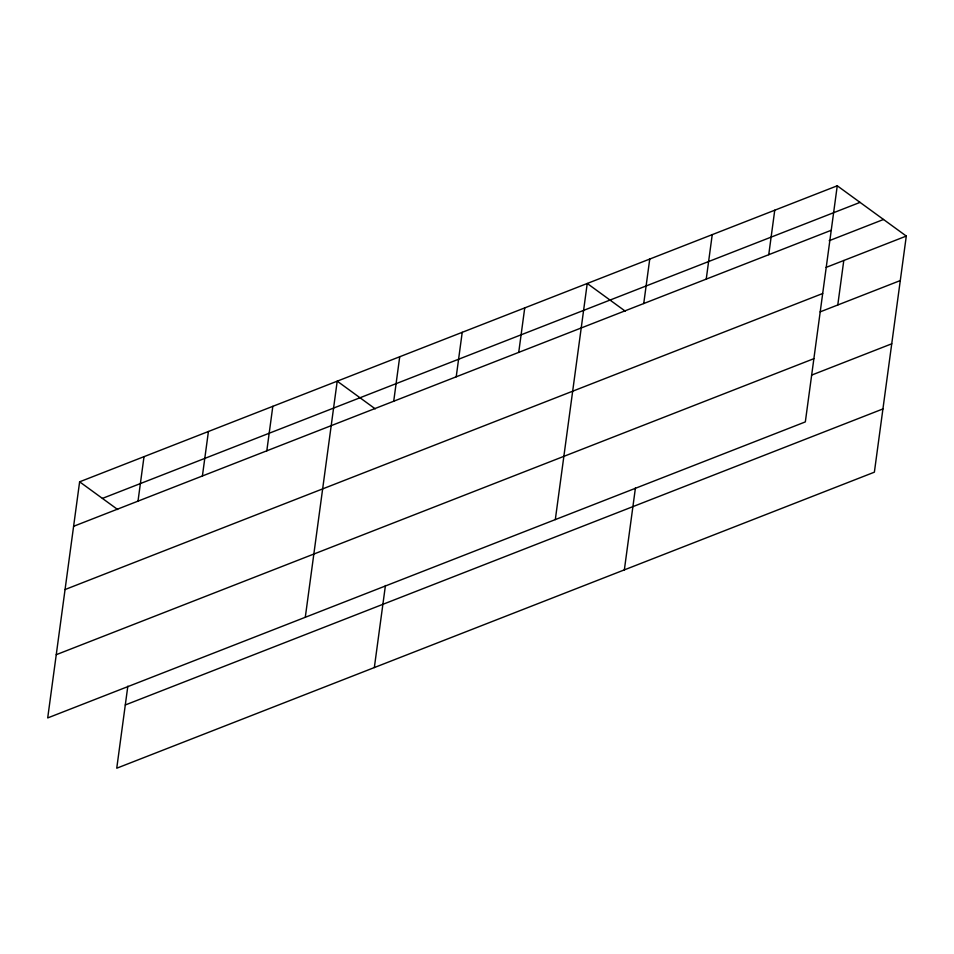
<?xml version="1.0" encoding="UTF-8"?>
<svg xmlns="http://www.w3.org/2000/svg" width="954" height="954" viewBox="0 0 954 954"><rect width="100%" height="100%" fill="white"/><g stroke="black" fill="none" stroke-linecap="round" stroke-linejoin="round"><path stroke-width="1.43" d="M837.254 185.791L79.623 481.818L47.7 717.933L805.331 421.906L837.254 185.791L906.3 236.067L874.377 472.182L116.746 768.208L127.836 686.153M138.008 501.136L144.018 456.644M202.403 475.974L208.425 431.482M266.81 450.813L272.82 406.321M305.292 617.286L337.215 381.159L375.256 408.872M393.716 401.229L399.726 356.736M374.338 667.561L385.428 585.506M456.215 376.806L462.225 332.314M518.726 352.384L524.736 307.892M555.311 519.596L587.235 283.469L625.275 311.183M643.735 303.539L649.746 259.047M624.357 569.872L635.447 487.816M706.234 279.117L712.244 234.624M768.745 254.694L774.755 210.202M837.779 304.982L843.789 260.49M102.412 498.405L860.043 202.379M73.613 526.298L831.244 230.272M829.169 240.718L883.511 219.48M826.128 267.394L906.3 236.067M65.063 589.536L822.694 293.51M820.118 311.886L900.29 280.559M56.25 654.694L813.881 358.668M811.568 375.125L891.74 343.798M125.296 704.97L882.927 408.944M79.623 481.818L117.664 509.519"/></g></svg>
